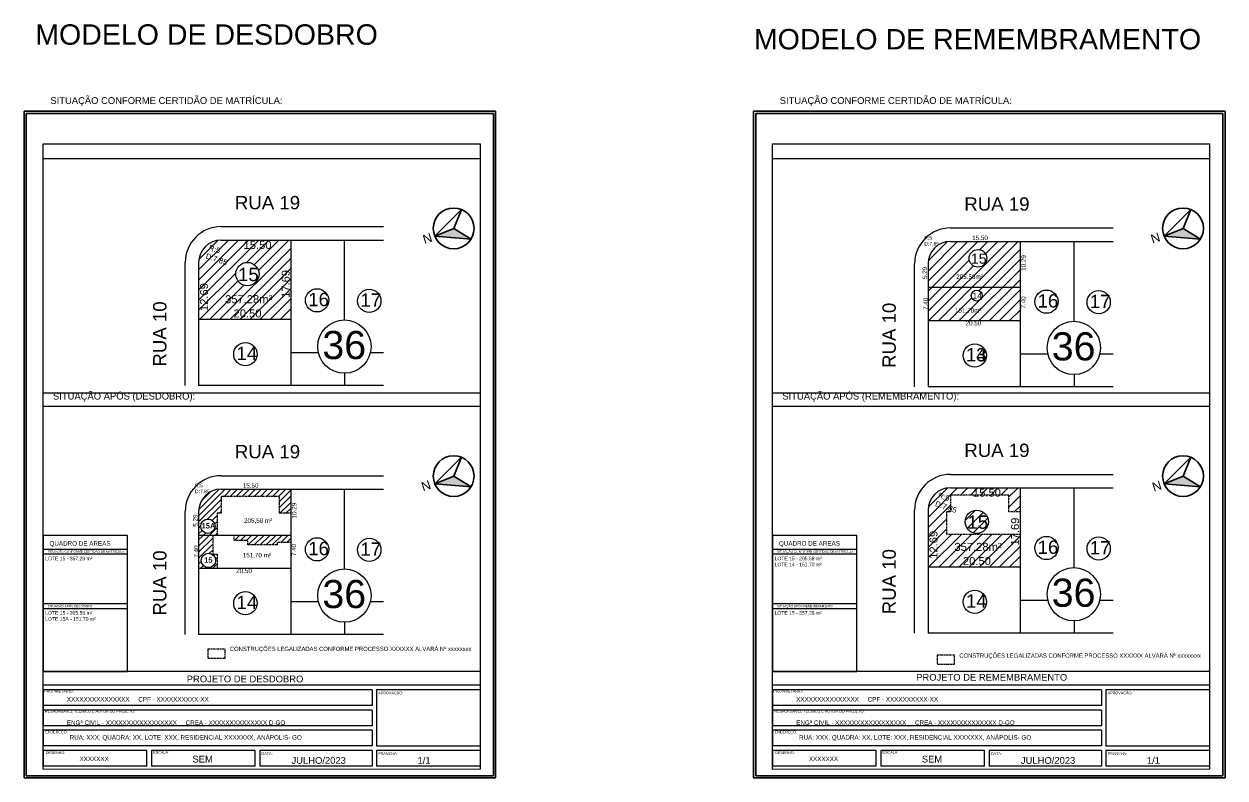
# Model space of a CAD drawing. Header units: millimetres. Extents: x 1978 to 2433, y 1623 to 1791.
# Drawn here: x 1977.9 to 2245.3, y 1622.8 to 1790.7 of the extents above; entities that cross this region are included whole.
import ezdxf

# ---------------------------------------------------------------- set-up
doc = ezdxf.new("R2010")
doc.units = ezdxf.units.MM
doc.linetypes.add('DASHED', pattern=[19.05, 12.7, -6.35])
doc.layers.add('1 plano', color=7, linetype='Continuous', lineweight=35)
doc.layers.add('ARQ-COTAS', color=7, linetype='Continuous', lineweight=18)
doc.layers.add('texto', color=7, linetype='Continuous')
doc.styles.get("Standard").update_dxf_attribs({"font": 'arial.ttf'})
doc.styles.add('Texto', font='arial.ttf', dxfattribs={"height": 0.12})
pattern_1 = [(45, (-18088.54745, -15356.9758), (-0.67351921, 0.67351921), [])]
pattern_2 = [(45, (-18088.54745, -15356.9758), (-0.67351921, 0.67351921), [])]

msp = doc.modelspace()

# ---------------------------------------------------------------- hatches: boundary and pattern name
h = msp.add_hatch()
h.set_pattern_fill('ANSI31', color=256, scale=0.5)
h.set_pattern_definition([(45, (-8024.8222, -6840.6739), (-1.12253202, 1.12253202), [])])
h.paths.add_polyline_path([(2199.71, 1731.98), (2199.71, 1742.27), (2184.21, 1742.27, 0.414314), (2179.21, 1737.27), (2179.21, 1731.98)])
h.paths.add_polyline_path([(2188.36, 1738.51, -1), (2192.31, 1738.51, -1)], flags=16)
h.paths.add_polyline_path([(2199.71, 1724.58), (2199.71, 1731.98), (2179.21, 1731.98), (2179.21, 1724.58)])
h.paths.add_polyline_path([(2188.84, 1730.22, -1), (2191.28, 1730.22, -1)], flags=16)
h.paths.add_polyline_path([(2185, 1733.18), (2191.8, 1733.18), (2191.8, 1735.63), (2185, 1735.63)], flags=24)
h.paths.add_polyline_path([(2188.06, 1736.29), (2192.25, 1736.29), (2192.25, 1740.5), (2188.06, 1740.5)], flags=24)
h.paths.add_polyline_path([(2178.11, 1740.92), (2181.8, 1740.92), (2181.8, 1743.91), (2178.11, 1743.91)], flags=9)
h.paths.add_polyline_path([(2178.11, 1740.92), (2181.8, 1740.92), (2181.8, 1743.91), (2178.11, 1743.91)], flags=9)
h.paths.add_polyline_path([(2184.62, 1725.66), (2191.42, 1725.66), (2191.42, 1728.12), (2184.62, 1728.12)], flags=24)
h.paths.add_polyline_path([(2188.65, 1728.85), (2191.24, 1728.85), (2191.24, 1731.45), (2188.65, 1731.45)], flags=24)
h.paths.add_polyline_path([(2187.07, 1722.83), (2191.46, 1722.83), (2191.46, 1725.29), (2187.07, 1725.29)], flags=9)
h = msp.add_hatch()
h.set_pattern_fill('ANSI31', color=256, scale=0.5)
h.set_pattern_definition([(45, (-18088.5474, -15421.6614), (-1.122532015, 1.122532015), [])])
h.paths.add_polyline_path([(2016.81, 1724.88), (2037.31, 1724.88), (2037.31, 1742.57), (2021.81, 1742.57, 0.414214), (2016.81, 1737.57)])
h.paths.add_polyline_path([(2025.07, 1735.01, -1), (2030.24, 1735.01, -1)], flags=16)
h.paths.add_polyline_path([(2017.65, 1738.06), (2022.89, 1736.26), (2024.35, 1740.49), (2019.11, 1742.29)], flags=24)
h.paths.add_polyline_path([(2019.89, 1726.04), (2019.89, 1733.16), (2016.21, 1733.16), (2016.21, 1726.04)], flags=9)
h.paths.add_polyline_path([(2024.06, 1724.37), (2031.18, 1724.37), (2031.18, 1728.04), (2024.06, 1728.04)], flags=9)
h.paths.add_polyline_path([(2026.09, 1739.61), (2033.21, 1739.61), (2033.21, 1743.29), (2026.09, 1743.29)], flags=9)
h.paths.add_polyline_path([(2038.05, 1728.98), (2038.05, 1736.1), (2034.38, 1736.1), (2034.38, 1728.98)], flags=9)
h.paths.add_polyline_path([(2024.67, 1732.09), (2030.18, 1732.09), (2030.18, 1737.62), (2024.67, 1737.62)], flags=24)
h = msp.add_hatch()
h.set_pattern_fill('ANSI31', color=256, scale=0.5)
h.set_pattern_definition([(45, (-18088.5474, -15421.6614), (-1.122532015, 1.122532015), [])])
h.paths.add_polyline_path([(2016.81, 1724.88), (2037.31, 1724.88), (2037.31, 1742.57), (2021.81, 1742.57, 0.414214), (2016.81, 1737.57)])
h.paths.add_polyline_path([(2025.07, 1735.01, -1), (2030.24, 1735.01, -1)], flags=16)
h.paths.add_polyline_path([(2020.85, 1727.54), (2033.64, 1727.54), (2033.64, 1731.21), (2020.85, 1731.21)], flags=24)
h.paths.add_polyline_path([(2017.65, 1738.06), (2022.89, 1736.26), (2024.35, 1740.49), (2019.11, 1742.29)], flags=24)
h.paths.add_polyline_path([(2019.89, 1726.04), (2019.89, 1733.16), (2016.21, 1733.16), (2016.21, 1726.04)], flags=9)
h.paths.add_polyline_path([(2024.06, 1724.37), (2031.18, 1724.37), (2031.18, 1728.04), (2024.06, 1728.04)], flags=9)
h.paths.add_polyline_path([(2026.09, 1739.61), (2033.21, 1739.61), (2033.21, 1743.29), (2026.09, 1743.29)], flags=9)
h.paths.add_polyline_path([(2038.05, 1728.98), (2038.05, 1736.1), (2034.38, 1736.1), (2034.38, 1728.98)], flags=9)
h.paths.add_polyline_path([(2024.67, 1732.09), (2030.18, 1732.09), (2030.18, 1737.62), (2024.67, 1737.62)], flags=24)
h = msp.add_hatch()
h.set_pattern_fill('ANSI31', color=256, scale=0.1)
h.set_pattern_definition([(45, (-1952.62254, -1728.2125), (-0.224506403, 0.224506403), [])])
h.paths.add_polyline_path([(2070.1, 1704.1, -1), (2071.14, 1704.1, -1)])
h.paths.add_polyline_path([(2069.26, 1702.61), (2071.82, 1702.61), (2071.82, 1703.34), (2069.26, 1703.34)], flags=9)
h.paths.add_polyline_path([(2068.62, 1704.71), (2069.66, 1704.35), (2069.96, 1705.2), (2068.91, 1705.56)], flags=9)
h.paths.add_polyline_path([(2069.06, 1702.31), (2069.06, 1703.73), (2068.33, 1703.73), (2068.33, 1702.31)], flags=9)
h.paths.add_polyline_path([(2069.9, 1701.98), (2071.32, 1701.98), (2071.32, 1702.71), (2069.9, 1702.71)], flags=9)
h.paths.add_polyline_path([(2070.31, 1705.02), (2071.73, 1705.02), (2071.73, 1705.76), (2070.31, 1705.76)], flags=9)
h.paths.add_polyline_path([(2072.7, 1702.9), (2072.7, 1704.32), (2071.96, 1704.32), (2071.96, 1702.9)], flags=9)
h.paths.add_polyline_path([(2070.02, 1703.52), (2071.12, 1703.52), (2071.12, 1704.63), (2070.02, 1704.63)], flags=9)
h.paths.add_polyline_path([(2070.1, 1704.1, 1), (2071.14, 1704.1, 1)], flags=16)
h = msp.add_hatch()
h.set_pattern_fill('ANSI31', color=256, scale=0.3)
h.set_pattern_definition(pattern_1)
h.paths.add_polyline_path([(2021.81, 1685.48), (2034.83, 1685.48), (2034.83, 1681.72), (2037.31, 1681.72), (2037.31, 1687.1), (2021.81, 1687.1, 0.414214), (2016.81, 1682.1), (2016.81, 1676.81), (2020.93, 1676.81), (2020.93, 1681.72), (2021.81, 1681.72)])
h.paths.add_polyline_path([(2020.48, 1678.85, -1), (2017.27, 1678.85, -1)], flags=16)
h.paths.add_polyline_path([(2016.88, 1677.53), (2020.85, 1677.53), (2020.85, 1680.3), (2016.88, 1680.3)], flags=24)
h.paths.add_polyline_path([(2015.7, 1685.76), (2019.4, 1685.76), (2019.4, 1688.74), (2015.7, 1688.74)], flags=9)
h = msp.add_hatch()
h.set_pattern_fill('ANSI31', color=256, scale=0.3)
h.set_pattern_definition(pattern_2)
h.paths.add_polyline_path([(2021.81, 1685.48), (2034.83, 1685.48), (2034.83, 1681.72), (2037.31, 1681.72), (2037.31, 1687.1), (2021.81, 1687.1, 0.414214), (2016.81, 1682.1), (2016.81, 1676.81), (2020.93, 1676.81), (2020.93, 1681.72), (2021.81, 1681.72)])
h.paths.add_polyline_path([(2020.48, 1678.85, -1), (2017.27, 1678.85, -1)], flags=16)
h.paths.add_polyline_path([(2016.88, 1677.53), (2020.85, 1677.53), (2020.85, 1680.3), (2016.88, 1680.3)], flags=24)
h.paths.add_polyline_path([(2015.7, 1685.76), (2019.4, 1685.76), (2019.4, 1688.74), (2015.7, 1688.74)], flags=9)
h = msp.add_hatch()
h.set_pattern_fill('ANSI31', color=256, scale=0.5)
h.paths.add_polyline_path([(2187.47, 1679.84, 1), (2192.65, 1679.84, 1)], flags=17)
h.paths.add_polyline_path([(2180.05, 1682.9), (2185.29, 1681.09), (2186.75, 1685.32), (2181.51, 1687.13)], flags=24)
h.paths.add_polyline_path([(2182.29, 1670.87), (2182.29, 1678), (2178.62, 1678), (2178.62, 1670.87)], flags=9)
h.paths.add_polyline_path([(2186.46, 1669.21), (2193.58, 1669.21), (2193.58, 1672.88), (2186.46, 1672.88)], flags=9)
h.paths.add_polyline_path([(2188.49, 1684.45), (2195.61, 1684.45), (2195.61, 1688.12), (2188.49, 1688.12)], flags=9)
h.paths.add_polyline_path([(2200.45, 1673.81), (2200.45, 1680.93), (2196.78, 1680.93), (2196.78, 1673.81)], flags=9)
h.paths.add_polyline_path([(2187.07, 1676.93), (2192.58, 1676.93), (2192.58, 1682.45), (2187.07, 1682.45)], flags=24)
h.paths.add_polyline_path([(2183.33, 1677.11), (2183.33, 1682.02), (2184.21, 1682.02), (2184.21, 1685.78), (2197.23, 1685.78), (2197.23, 1682.02), (2199.71, 1682.02), (2199.71, 1687.4), (2184.21, 1687.4, 0.414214), (2179.21, 1682.4), (2179.21, 1669.71), (2199.71, 1669.71), (2199.71, 1677.11)])
h.paths.add_polyline_path([(2183.25, 1672.37), (2196.05, 1672.37), (2196.05, 1676.05), (2183.25, 1676.05)], flags=24)
h = msp.add_hatch()
h.set_pattern_fill('ANSI31', color=256, scale=0.5)
h.set_pattern_definition([(45, (-17926.1463, -15481.7364), (-1.122532015, 1.122532015), [])])
h.paths.add_polyline_path([(2187.47, 1679.84, 1), (2192.65, 1679.84, 1)])
h.paths.add_polyline_path([(2183.25, 1672.37), (2196.05, 1672.37), (2196.05, 1676.05), (2183.25, 1676.05)], flags=9)
h.paths.add_polyline_path([(2180.05, 1682.9), (2185.29, 1681.09), (2186.75, 1685.32), (2181.51, 1687.13)], flags=9)
h.paths.add_polyline_path([(2182.29, 1670.87), (2182.29, 1678), (2178.62, 1678), (2178.62, 1670.87)], flags=9)
h.paths.add_polyline_path([(2186.46, 1669.21), (2193.58, 1669.21), (2193.58, 1672.88), (2186.46, 1672.88)], flags=9)
h.paths.add_polyline_path([(2188.49, 1684.45), (2195.61, 1684.45), (2195.61, 1688.12), (2188.49, 1688.12)], flags=9)
h.paths.add_polyline_path([(2200.45, 1673.81), (2200.45, 1680.93), (2196.78, 1680.93), (2196.78, 1673.81)], flags=9)
h.paths.add_polyline_path([(2187.07, 1676.93), (2192.58, 1676.93), (2192.58, 1682.45), (2187.07, 1682.45)], flags=9)
h.paths.add_polyline_path([(2187.47, 1679.84, -1), (2192.65, 1679.84, -1)], flags=16)
h = msp.add_hatch()
h.set_pattern_fill('ANSI31', color=256, scale=0.3)
h.set_pattern_definition(pattern_1)
h.paths.add_polyline_path([(2016.81, 1669.41), (2020.93, 1669.41), (2020.93, 1672.65), (2019.93, 1672.65), (2019.93, 1676.81), (2016.81, 1676.81)])
h.paths.add_polyline_path([(2020.59, 1671.23, -1), (2017.38, 1671.23, -1)], flags=16)
h.paths.add_polyline_path([(2034.31, 1674.67), (2034.31, 1675.2), (2037.31, 1675.2), (2037.31, 1676.81), (2024.73, 1676.81), (2024.73, 1675.67), (2027.75, 1675.67), (2027.75, 1674.67)])
h.paths.add_polyline_path([(2017.13, 1669.91), (2020.35, 1669.91), (2020.35, 1672.68), (2017.13, 1672.68)], flags=24)
h = msp.add_hatch()
h.set_pattern_fill('ANSI31', color=256, scale=0.3)
h.set_pattern_definition(pattern_2)
h.paths.add_polyline_path([(2016.81, 1669.41), (2020.93, 1669.41), (2020.93, 1672.65), (2019.93, 1672.65), (2019.93, 1676.81), (2016.81, 1676.81)])
h.paths.add_polyline_path([(2020.59, 1671.23, -1), (2017.38, 1671.23, -1)], flags=16)
h.paths.add_polyline_path([(2034.31, 1674.67), (2034.31, 1675.2), (2037.31, 1675.2), (2037.31, 1676.81), (2024.73, 1676.81), (2024.73, 1675.67), (2027.75, 1675.67), (2027.75, 1674.67)])
h.paths.add_polyline_path([(2017.13, 1669.91), (2020.35, 1669.91), (2020.35, 1672.68), (2017.13, 1672.68)], flags=24)
at = {"layer": '1 plano'}
h = msp.add_hatch(color=256, dxfattribs=at)
h.dxf.hatch_style = 1
h.paths.add_polyline_path([(2069.38, 1743.48), (2077.45, 1742.78), (2073.59, 1745.18)])
h = msp.add_hatch(color=256, dxfattribs=at)
h.dxf.hatch_style = 1
h.paths.add_polyline_path([(2231.78, 1743.48), (2239.85, 1742.78), (2235.99, 1745.18)])
h = msp.add_hatch(color=256, dxfattribs=at)
h.dxf.hatch_style = 1
h.paths.add_polyline_path([(2069.38, 1688.32), (2077.45, 1687.62), (2073.59, 1690.01)])
h = msp.add_hatch(color=256, dxfattribs=at)
h.dxf.hatch_style = 1
h.paths.add_polyline_path([(2231.78, 1688.32), (2239.85, 1687.62), (2235.99, 1690.01)])

# ---------------------------------------------------------------- linework, layer by layer
for p, q in [((1978.42, 1770.77), (1978.42, 1764.02)), ((2140.83, 1770.77), (2140.83, 1764.02)), ((1978.42, 1764.02), (1978.42, 1761.52)), ((1978.42, 1764.02), (1978.42, 1760.72)), ((1982.17, 1764.02), (2079.53, 1764.02)), ((1982.17, 1624.77), (1982.17, 1764.02)), ((2079.53, 1624.82), (2079.53, 1764.02)), ((2140.83, 1764.02), (2140.83, 1761.52)), ((2140.83, 1764.02), (2140.83, 1760.72)), ((2144.58, 1764.02), (2241.93, 1764.02)), ((2144.58, 1624.77), (2144.58, 1764.02)), ((2241.93, 1624.82), (2241.93, 1764.02)), ((1982.17, 1760.72), (2079.53, 1760.72)), ((2144.58, 1760.72), (2241.93, 1760.72)), ((2021.81, 1745.57), (2058, 1745.57)), ((2021.81, 1745.57), (2058, 1745.57)), ((2184.21, 1745.27), (2220.4, 1745.27)), ((2184.21, 1745.27), (2220.4, 1745.27)), ((2037.31, 1742.57), (2058, 1742.57)), ((2037.31, 1742.57), (2058, 1742.57)), ((2049.31, 1724.79), (2049.31, 1742.57)), ((2049.31, 1724.79), (2049.31, 1742.57)), ((2199.71, 1742.27), (2220.4, 1742.27)), ((2199.71, 1742.27), (2220.4, 1742.27)), ((2211.71, 1724.49), (2211.71, 1742.27)), ((2211.71, 1724.49), (2211.71, 1742.27)), ((2013.81, 1710.22), (2013.81, 1737.57)), ((2013.81, 1710.22), (2013.81, 1737.57)), ((2176.21, 1709.92), (2176.21, 1737.27)), ((2176.21, 1709.92), (2176.21, 1737.27)), ((2016.81, 1724.88), (2016.81, 1710.22)), ((2016.81, 1724.88), (2016.81, 1710.22)), ((2037.31, 1724.88), (2037.31, 1710.22)), ((2037.31, 1724.88), (2037.31, 1710.22)), ((2179.21, 1724.58), (2179.21, 1709.92)), ((2179.21, 1724.58), (2179.21, 1709.92)), ((2199.71, 1724.58), (2199.71, 1709.92)), ((2199.71, 1724.58), (2199.71, 1709.92)), ((2037.31, 1717.57), (2043.47, 1717.57)), ((2037.31, 1717.57), (2043.47, 1717.57)), ((2055.06, 1717.57), (2058, 1717.57)), ((2055.06, 1717.57), (2058, 1717.57)), ((2199.71, 1717.27), (2205.87, 1717.27)), ((2199.71, 1717.27), (2205.87, 1717.27)), ((2217.46, 1717.27), (2220.4, 1717.27)), ((2217.46, 1717.27), (2220.4, 1717.27)), ((2049.31, 1712.92), (2049.31, 1710.22)), ((2049.31, 1712.92), (2049.31, 1710.22)), ((2211.71, 1712.62), (2211.71, 1709.92)), ((2211.71, 1712.62), (2211.71, 1709.92)), ((2037.31, 1710.22), (2016.81, 1710.22)), ((2058, 1710.22), (2025.5, 1710.22)), ((2199.71, 1709.92), (2179.21, 1709.92)), ((2220.4, 1709.92), (2187.9, 1709.92)), ((1982.17, 1708.56), (2079.53, 1708.56)), ((2144.58, 1708.56), (2241.93, 1708.56)), ((1982.17, 1705.56), (2079.53, 1705.56)), ((2144.58, 1705.56), (2241.93, 1705.56)), ((2021.81, 1690.1), (2058, 1690.1)), ((2021.81, 1690.1), (2058, 1690.1)), ((2184.21, 1690.4), (2220.4, 1690.4)), ((2184.21, 1690.4), (2220.4, 1690.4)), ((2199.71, 1687.4), (2220.4, 1687.4)), ((2199.71, 1687.4), (2220.4, 1687.4)), ((2211.71, 1669.62), (2211.71, 1687.4)), ((2211.71, 1669.62), (2211.71, 1687.4)), ((2037.31, 1687.1), (2058, 1687.1)), ((2037.31, 1687.1), (2058, 1687.1)), ((2049.31, 1669.32), (2049.31, 1687.1)), ((2049.31, 1669.32), (2049.31, 1687.1)), ((2013.81, 1654.75), (2013.81, 1682.1)), ((2013.81, 1654.75), (2013.81, 1682.1)), ((2176.21, 1655.05), (2176.21, 1682.4)), ((2176.21, 1655.05), (2176.21, 1682.4)), ((2184.21, 1682.02), (2183.33, 1682.02)), ((2184.21, 1682.02), (2183.33, 1682.02)), ((2034.31, 1675.2), (2034.31, 1674.67)), ((2034.31, 1675.2), (2034.31, 1674.67)), ((1982.17, 1673.77), (2000.99, 1673.77)), ((1982.22, 1672.67), (2000.99, 1672.67)), ((2144.58, 1673.77), (2163.39, 1673.77)), ((2144.62, 1672.67), (2163.39, 1672.67)), ((2016.81, 1669.41), (2016.81, 1654.75)), ((2016.81, 1669.41), (2016.81, 1654.75)), ((2037.31, 1669.41), (2037.31, 1654.75)), ((2037.31, 1669.41), (2037.31, 1654.75)), ((2179.21, 1669.71), (2179.21, 1655.05)), ((2179.21, 1669.71), (2179.21, 1655.05)), ((2199.71, 1669.71), (2199.71, 1655.05)), ((2199.71, 1669.71), (2199.71, 1655.05)), ((1982.17, 1661.64), (2000.99, 1661.64)), ((2037.31, 1662.1), (2043.47, 1662.1)), ((2037.31, 1662.1), (2043.47, 1662.1)), ((2055.06, 1662.1), (2058, 1662.1)), ((2055.06, 1662.1), (2058, 1662.1)), ((2144.58, 1661.64), (2163.39, 1661.64)), ((2199.71, 1662.4), (2205.87, 1662.4)), ((2199.71, 1662.4), (2205.87, 1662.4)), ((2217.46, 1662.4), (2220.4, 1662.4)), ((2217.46, 1662.4), (2220.4, 1662.4)), ((1982.22, 1660.54), (2000.99, 1660.54)), ((2144.62, 1660.54), (2163.39, 1660.54)), ((2049.31, 1657.45), (2049.31, 1654.75)), ((2049.31, 1657.45), (2049.31, 1654.75)), ((2211.71, 1657.75), (2211.71, 1655.05)), ((2211.71, 1657.75), (2211.71, 1655.05)), ((2037.31, 1654.75), (2016.81, 1654.75)), ((2058, 1654.75), (2025.5, 1654.75)), ((2199.71, 1655.05), (2179.21, 1655.05)), ((2220.4, 1655.05), (2187.9, 1655.05)), ((2079.53, 1646.48), (1982.18, 1646.48)), ((2241.93, 1646.48), (2144.58, 1646.48)), ((1978.42, 1643.27), (1978.42, 1623.27)), ((2079.53, 1643.41), (1982.18, 1643.41)), ((2055.43, 1642.41), (1982.18, 1642.41)), ((1982.18, 1642.41), (1982.18, 1638.91)), ((2055.43, 1642.41), (2051.93, 1642.41)), ((2055.43, 1642.41), (2055.43, 1638.91)), ((2140.83, 1643.27), (2140.83, 1623.27)), ((2241.93, 1643.41), (2144.58, 1643.41)), ((2217.83, 1642.41), (2144.58, 1642.41)), ((2144.58, 1642.41), (2144.58, 1638.91)), ((2217.83, 1642.41), (2214.33, 1642.41)), ((2217.83, 1642.41), (2217.83, 1638.91)), ((1982.18, 1640.06), (1982.18, 1636.56)), ((2144.58, 1640.06), (2144.58, 1636.56)), ((2055.43, 1638.91), (1982.18, 1638.91)), ((2055.43, 1638.91), (1982.18, 1638.91)), ((1982.18, 1637.91), (1982.18, 1634.41)), ((2055.43, 1637.91), (1982.18, 1637.91)), ((2055.43, 1637.91), (2055.43, 1634.41)), ((2217.83, 1638.91), (2144.58, 1638.91)), ((2217.83, 1638.91), (2144.58, 1638.91)), ((2144.58, 1637.91), (2144.58, 1634.41)), ((2217.83, 1637.91), (2144.58, 1637.91)), ((2217.83, 1637.91), (2217.83, 1634.41)), ((2055.43, 1634.41), (1982.18, 1634.41)), ((2055.43, 1634.41), (1982.18, 1634.41)), ((2055.43, 1634.41), (1982.18, 1634.41)), ((2217.83, 1634.41), (2144.58, 1634.41)), ((2217.83, 1634.41), (2144.58, 1634.41)), ((2217.83, 1634.41), (2144.58, 1634.41)), ((1982.18, 1633.41), (1982.18, 1629.91)), ((2055.43, 1633.41), (1982.18, 1633.41)), ((2055.43, 1633.41), (2055.43, 1629.91)), ((2144.58, 1633.41), (2144.58, 1629.91)), ((2217.83, 1633.41), (2144.58, 1633.41)), ((2217.83, 1633.41), (2217.83, 1629.91)), ((2055.43, 1629.91), (1982.18, 1629.91)), ((1982.18, 1628.93), (1982.18, 1625.43)), ((2005.28, 1628.93), (1982.18, 1628.93)), ((2005.28, 1628.93), (1982.18, 1628.93)), ((2005.28, 1625.43), (2005.28, 1628.93)), ((2029.41, 1628.93), (2006.3, 1628.93)), ((2029.41, 1628.93), (2006.3, 1628.93)), ((2006.3, 1628.93), (2006.3, 1625.43)), ((2029.41, 1625.43), (2029.41, 1628.93)), ((2055.43, 1628.91), (2030.43, 1628.91)), ((2055.43, 1628.91), (2030.43, 1628.91)), ((2030.43, 1628.91), (2030.43, 1625.41)), ((2055.43, 1628.91), (2055.43, 1625.38)), ((2079.53, 1628.91), (2056.43, 1628.91)), ((2079.53, 1628.91), (2056.43, 1628.91)), ((2056.43, 1628.91), (2056.43, 1625.41)), ((2217.83, 1629.91), (2144.58, 1629.91)), ((2144.58, 1628.93), (2144.58, 1625.43)), ((2167.68, 1628.93), (2144.58, 1628.93)), ((2167.68, 1628.93), (2144.58, 1628.93)), ((2167.68, 1625.43), (2167.68, 1628.93)), ((2168.7, 1628.93), (2168.7, 1625.43)), ((2191.81, 1628.93), (2168.7, 1628.93)), ((2191.81, 1628.93), (2168.7, 1628.93)), ((2191.81, 1625.43), (2191.81, 1628.93)), ((2217.83, 1628.91), (2192.83, 1628.91)), ((2217.83, 1628.91), (2192.83, 1628.91)), ((2192.83, 1628.91), (2192.83, 1625.41)), ((2217.83, 1628.91), (2217.83, 1625.38)), ((2241.93, 1628.91), (2218.83, 1628.91)), ((2241.93, 1628.91), (2218.83, 1628.91)), ((2218.83, 1628.91), (2218.83, 1625.41)), ((1978.42, 1623.27), (2082.42, 1623.27)), ((1982.17, 1624.77), (2079.53, 1624.82)), ((2005.28, 1625.43), (1982.18, 1625.43)), ((2005.28, 1625.43), (1982.68, 1625.43)), ((2029.41, 1625.43), (2006.3, 1625.43)), ((2029.41, 1625.43), (2006.3, 1625.43)), ((2029.41, 1625.43), (2006.8, 1625.43)), ((2029.41, 1625.43), (2006.8, 1625.43)), ((2055.43, 1625.41), (2030.43, 1625.41)), ((2055.43, 1625.41), (2030.93, 1625.41)), ((2079.53, 1625.41), (2056.43, 1625.41)), ((2079.53, 1625.41), (2056.93, 1625.41)), ((2140.83, 1623.27), (2244.83, 1623.27)), ((2167.68, 1625.43), (2144.58, 1625.43)), ((2144.58, 1624.77), (2241.93, 1624.82)), ((2167.68, 1625.43), (2145.08, 1625.43)), ((2191.81, 1625.43), (2168.7, 1625.43)), ((2191.81, 1625.43), (2168.7, 1625.43)), ((2191.81, 1625.43), (2169.2, 1625.43)), ((2191.81, 1625.43), (2169.2, 1625.43)), ((2217.83, 1625.41), (2192.83, 1625.41)), ((2217.83, 1625.41), (2193.33, 1625.41)), ((2241.93, 1625.41), (2218.83, 1625.41)), ((2241.93, 1625.41), (2219.33, 1625.41))]:
    msp.add_line(p, q)
at = {"color": 1}
for p, q in [((2021.81, 1742.57), (2037.31, 1742.57)), ((2021.81, 1742.57), (2037.31, 1742.57)), ((2037.31, 1742.57), (2037.31, 1724.88)), ((2037.31, 1742.57), (2037.31, 1724.88)), ((2184.21, 1742.27), (2199.71, 1742.27)), ((2184.21, 1742.27), (2199.71, 1742.27)), ((2199.71, 1742.27), (2199.71, 1724.58)), ((2199.71, 1742.27), (2199.71, 1724.58)), ((2016.81, 1737.57), (2016.81, 1724.88)), ((2016.81, 1737.57), (2016.81, 1724.88)), ((2179.21, 1737.27), (2179.21, 1724.58)), ((2179.21, 1737.27), (2179.21, 1724.58)), ((2199.71, 1731.98), (2179.21, 1731.98)), ((2199.71, 1731.98), (2179.21, 1731.98)), ((2037.31, 1724.88), (2016.81, 1724.88)), ((2037.31, 1724.88), (2016.81, 1724.88)), ((2199.71, 1724.58), (2179.21, 1724.58)), ((2199.71, 1724.58), (2179.21, 1724.58)), ((2184.21, 1687.4), (2199.71, 1687.4)), ((2184.21, 1687.4), (2199.71, 1687.4)), ((2199.71, 1687.4), (2199.71, 1669.71)), ((2199.71, 1687.4), (2199.71, 1669.71)), ((2021.81, 1687.1), (2037.31, 1687.1)), ((2021.81, 1687.1), (2037.31, 1687.1)), ((2037.31, 1687.1), (2037.31, 1669.41)), ((2037.31, 1687.1), (2037.31, 1669.41)), ((2016.81, 1682.1), (2016.81, 1669.41)), ((2016.81, 1682.1), (2016.81, 1669.41)), ((2179.21, 1682.4), (2179.21, 1669.71)), ((2179.21, 1682.4), (2179.21, 1669.71)), ((2037.31, 1676.81), (2016.81, 1676.81)), ((2037.31, 1676.81), (2016.81, 1676.81)), ((2037.31, 1669.41), (2016.81, 1669.41)), ((2037.31, 1669.41), (2016.81, 1669.41)), ((2199.71, 1669.71), (2179.21, 1669.71)), ((2199.71, 1669.71), (2179.21, 1669.71))]:
    msp.add_line(p, q, dxfattribs=at)
at = {"linetype": 'DASHED', "ltscale": 0.001}
for p, q in [((2034.83, 1685.48), (2021.81, 1685.48)), ((2021.81, 1685.48), (2021.81, 1681.72)), ((2034.83, 1685.48), (2021.81, 1685.48)), ((2021.81, 1685.48), (2021.81, 1681.72)), ((2034.83, 1681.72), (2034.83, 1685.48)), ((2034.83, 1681.72), (2034.83, 1685.48)), ((2197.23, 1685.78), (2184.21, 1685.78)), ((2184.21, 1685.78), (2184.21, 1682.02)), ((2197.23, 1685.78), (2184.21, 1685.78)), ((2184.21, 1685.78), (2184.21, 1682.02)), ((2197.23, 1682.02), (2197.23, 1685.78)), ((2197.23, 1682.02), (2197.23, 1685.78)), ((2183.33, 1682.02), (2183.33, 1677.11)), ((2183.33, 1682.02), (2183.33, 1677.11)), ((2199.71, 1682.02), (2197.23, 1682.02)), ((2199.71, 1682.02), (2197.23, 1682.02)), ((2021.81, 1681.72), (2020.93, 1681.72)), ((2020.93, 1681.72), (2020.93, 1676.81)), ((2021.81, 1681.72), (2020.93, 1681.72)), ((2020.93, 1681.72), (2020.93, 1676.81)), ((2037.31, 1681.72), (2034.83, 1681.72)), ((2037.31, 1681.72), (2034.83, 1681.72)), ((2019.93, 1676.81), (2019.93, 1672.65)), ((2019.93, 1676.81), (2019.93, 1672.65)), ((2024.73, 1675.67), (2024.73, 1676.81)), ((2024.73, 1675.67), (2024.73, 1676.81)), ((2183.33, 1677.11), (2199.71, 1677.11)), ((2027.75, 1675.67), (2024.73, 1675.67)), ((2027.75, 1675.67), (2024.73, 1675.67)), ((2027.75, 1674.67), (2027.75, 1675.67)), ((2027.75, 1674.67), (2027.75, 1675.67)), ((2034.31, 1674.67), (2027.75, 1674.67)), ((2034.31, 1674.67), (2027.75, 1674.67)), ((2037.31, 1675.2), (2034.31, 1675.2)), ((2037.31, 1675.2), (2034.31, 1675.2)), ((2019.93, 1672.65), (2020.93, 1672.65)), ((2019.93, 1672.65), (2020.93, 1672.65)), ((2020.93, 1672.65), (2020.93, 1669.41)), ((2020.93, 1672.65), (2020.93, 1669.41))]:
    msp.add_line(p, q, dxfattribs=at)
for points in [[(1982.17, 1646.48), (2000.99, 1646.48), (2000.99, 1676.8), (1982.17, 1676.8)], [(2144.58, 1646.48), (2163.39, 1646.48), (2163.39, 1676.8), (2144.58, 1676.8)], [(2056.43, 1629.91), (2079.53, 1629.91), (2079.53, 1642.41), (2056.43, 1642.41)], [(2218.83, 1629.91), (2241.93, 1629.91), (2241.93, 1642.41), (2218.83, 1642.41)]]:
    msp.add_lwpolyline(points, close=True)
for points in [[(2022.72, 1651.48), (2018.83, 1651.48), (2018.83, 1649.43), (2022.72, 1649.43)], [(2185.12, 1650.15), (2181.23, 1650.15), (2181.23, 1648.1), (2185.12, 1648.1)]]:
    msp.add_lwpolyline(points, close=True, dxfattribs=at)
for centre, radius in [((2190.33, 1738.51), 1.97), ((2027.66, 1735.01), 2.59), ((2027.66, 1735.01), 2.59), ((2043.17, 1729.16), 2.59), ((2043.17, 1729.16), 2.59), ((2054.8, 1729.03), 2.59), ((2054.8, 1729.03), 2.59), ((2190.06, 1730.22), 1.22), ((2205.58, 1728.86), 2.59), ((2205.58, 1728.86), 2.59), ((2217.2, 1728.73), 2.59), ((2217.2, 1728.73), 2.59), ((2049.26, 1718.85), 5.93), ((2049.26, 1718.85), 5.93), ((2211.67, 1718.55), 5.93), ((2211.67, 1718.55), 5.93), ((2027.21, 1717.17), 2.59), ((2027.21, 1717.17), 2.59), ((2189.61, 1716.87), 2.59), ((2189.61, 1716.87), 2.59), ((2190.06, 1679.84), 2.59), ((2190.06, 1679.84), 2.59), ((2018.87, 1678.85), 1.6), ((2018.87, 1678.85), 1.6), ((2043.17, 1673.7), 2.59), ((2043.17, 1673.7), 2.59), ((2054.8, 1673.57), 2.59), ((2054.8, 1673.57), 2.59), ((2205.58, 1674), 2.59), ((2205.58, 1674), 2.59), ((2217.2, 1673.87), 2.59), ((2217.2, 1673.87), 2.59), ((2018.99, 1671.23), 1.6), ((2018.99, 1671.23), 1.6), ((2049.26, 1663.39), 5.93), ((2049.26, 1663.39), 5.93), ((2211.67, 1663.69), 5.93), ((2211.67, 1663.69), 5.93), ((2027.21, 1661.7), 2.59), ((2027.21, 1661.7), 2.59), ((2189.61, 1662), 2.59), ((2189.61, 1662), 2.59)]:
    msp.add_circle(centre, radius)
for centre in [(2021.81, 1737.57), (2021.81, 1737.57), (2184.21, 1737.27), (2184.21, 1737.27), (2021.81, 1682.1), (2021.81, 1682.1), (2184.21, 1682.4), (2184.21, 1682.4)]:
    msp.add_arc(centre, 8, 90, 180)
at = {"color": 1}
for centre in [(2021.81, 1737.57), (2021.81, 1737.57), (2184.21, 1737.27), (2184.21, 1737.27), (2184.21, 1682.4), (2184.21, 1682.4), (2021.81, 1682.1), (2021.81, 1682.1)]:
    msp.add_arc(centre, 5, 90, 180, dxfattribs=at)
at = {"layer": '1 plano'}
for p, q in [((2082.92, 1771.27), (1977.92, 1771.27)), ((1977.92, 1771.27), (1977.92, 1622.77)), ((2082.42, 1770.77), (1978.42, 1770.77)), ((1978.42, 1770.77), (1978.42, 1623.27)), ((2082.42, 1623.27), (2082.42, 1770.77)), ((2082.92, 1622.77), (2082.92, 1771.27)), ((2245.33, 1771.27), (2140.33, 1771.27)), ((2140.33, 1771.27), (2140.33, 1622.77)), ((2244.83, 1770.77), (2140.83, 1770.77)), ((2140.83, 1770.77), (2140.83, 1623.27)), ((2244.83, 1623.27), (2244.83, 1770.77)), ((2245.33, 1622.77), (2245.33, 1771.27)), ((2069.38, 1743.48), (2075.33, 1749.37)), ((2073.59, 1745.18), (2075.33, 1749.37)), ((2231.78, 1743.48), (2237.73, 1749.37)), ((2235.99, 1745.18), (2237.73, 1749.37)), ((2069.38, 1743.48), (2073.59, 1745.18)), ((2069.38, 1743.48), (2077.45, 1742.78)), ((2073.59, 1745.18), (2077.45, 1742.78)), ((2077.45, 1742.78), (2073.59, 1745.18)), ((2231.78, 1743.48), (2235.99, 1745.18)), ((2231.78, 1743.48), (2239.85, 1742.78)), ((2235.99, 1745.18), (2239.85, 1742.78)), ((2239.85, 1742.78), (2235.99, 1745.18)), ((2069.38, 1688.32), (2075.33, 1694.21)), ((2073.59, 1690.01), (2075.33, 1694.21)), ((2231.78, 1688.32), (2237.73, 1694.21)), ((2235.99, 1690.01), (2237.73, 1694.21)), ((2069.38, 1688.32), (2073.59, 1690.01)), ((2073.59, 1690.01), (2077.45, 1687.62)), ((2077.45, 1687.62), (2073.59, 1690.01)), ((2231.78, 1688.32), (2235.99, 1690.01)), ((2235.99, 1690.01), (2239.85, 1687.62)), ((2239.85, 1687.62), (2235.99, 1690.01)), ((2069.38, 1688.32), (2077.45, 1687.62)), ((2231.78, 1688.32), (2239.85, 1687.62)), ((1978.42, 1623.27), (2082.42, 1623.27)), ((2140.83, 1623.27), (2244.83, 1623.27)), ((1977.92, 1622.77), (2082.92, 1622.77)), ((2140.33, 1622.77), (2245.33, 1622.77))]:
    msp.add_line(p, q, dxfattribs=at)
for centre in [(2073.59, 1745.18), (2235.99, 1745.18), (2073.59, 1690.01), (2235.99, 1690.01)]:
    msp.add_circle(centre, 4.54, dxfattribs=at)
at = {"layer": 'ARQ-COTAS'}
for p, q in [((1978.42, 1760.69), (1978.42, 1707.02)), ((2140.83, 1760.69), (2140.83, 1707.02))]:
    msp.add_line(p, q, dxfattribs=at)

# ---------------------------------------------------------------- texts
at = {"char_height": 12.5, "attachment_point": 1}
for insert in [(1980.49, 1774.4), (2142.89, 1774.4)]:
    msp.add_mtext_dynamic_manual_height_columns('{\\H0.2x; \\H0.6x;    SITUAÇÃO CONFORME CERTIDÃO DE MATRÍCULA:} ', width=96.6296, gutter_width=62.5, heights=[3.05], dxfattribs=dict(at, insert=insert))
at = {"char_height": 41.25, "attachment_point": 1, "rotation": 90}
for insert in [(2006.66, 1714.4), (2169.06, 1714.1), (2006.66, 1658.93), (2169.06, 1659.23)]:
    msp.add_mtext_dynamic_manual_height_columns('{\\H0.072x;RUA 10}', width=75.2364, gutter_width=62.5, heights=[0], dxfattribs=dict(at, insert=insert))
at = {"char_height": 6.27, "attachment_point": 1}
for insert in [(2044.35, 1722.34), (2044.35, 1722.34), (2206.75, 1722.04), (2206.75, 1722.04), (2044.35, 1666.88), (2044.35, 1666.88), (2206.75, 1667.18), (2206.75, 1667.18)]:
    msp.add_mtext('36', dxfattribs=dict(at, insert=insert))
at = {"attachment_point": 1}
for s, insert, char_height, width in [('\\pt60;    {\\H0.6x;SITUAÇÃO APÓS (DESDOBRO):}', (1980.49, 1708.56), 2.5, 89.977), ('\\pt60;    {\\H0.6x;SITUAÇÃO APÓS (REMEMBRAMENTO):}', (2142.89, 1708.56), 2.5, 89.977), ('    {\\H0.6x;CONSTRUÇÕES LEGALIZADAS CONFORME PROCESSO XXXXXX ALVARÁ Nº xxxxxxxx}', (2021.33, 1652), 1.5624, 73.8204), ('    {\\H0.6x;CONSTRUÇÕES LEGALIZADAS CONFORME PROCESSO XXXXXX ALVARÁ Nº xxxxxxxx}', (2183.74, 1650.5), 1.5624, 73.8204)]:
    msp.add_mtext(s, dxfattribs=dict(at, insert=insert, char_height=char_height, width=width))
at = {"layer": 'texto', "attachment_point": 1, "style": 'Texto'}
for s, width, gutter_width, heights, insert, char_height in [('{\\C7;MODELO DE DESDOBRO    }', 153.8472, 9.1, [6.68], (1980.42, 1790.63), 4.5503), ('{\\C7;MODELO DE REMEMBRAMENTO}', 118.438, 3, [2.2], (2140.43, 1789.59), 4.5503), ('{\\C7;QUADRO DE AREAS}', 50.716, 3, [2.2], (1983.6, 1675.52), 1), ('{\\C7;QUADRO DE AREAS}', 50.716, 3, [2.2], (2146.01, 1675.52), 1), ('LOTE 15 - 357,28 m²', 50.716, 3, [2.2], (1982.65, 1672.06), 0.8), ('     SITUAÇÃO CONFORME CERTIDÃO DE MATRÍCULA: ', 50.716, 3, [2.2], (1982.22, 1673.44), 0.5), ('LOTE 15 - 205,58 m²\\PLOTE 14 - 151,70 m²', 50.3267, 3, [6.78], (2145.05, 1672.06), 0.8), ('     SITUAÇÃO CONFORME CERTIDÃO DE MATRÍCULA: ', 50.716, 3, [2.2], (2144.62, 1673.44), 0.5), ('     SITUAÇÃO APÓS DESDOBRO', 50.716, 3, [2.2], (1982.22, 1661.31), 0.5), ('     SITUAÇÃO APÓS REMEMBRAMENTO', 50.716, 3, [2.2], (2144.62, 1661.31), 0.5), ('LOTE 15 - 205,58 m²\\PLOTE 15A - 151,70 m²', 50.3267, 3, [6.78], (1982.65, 1659.93), 0.8), ('LOTE 15 - 357,28 m²', 50.716, 3, [2.2], (2145.05, 1659.93), 0.8), ('{\\C7;PROJETO DE DESDOBRO    }', 50.716, 3, [2.2], (2014.16, 1645.58), 1.5), ('{\\C7;PROJETO DE REMEMBRAMENTO}', 50.716, 3, [2.2], (2176.56, 1645.95), 1.5), ('{\\C7;PROPRIETÁRIO:}', 9.4608, 3, [0], (1982.39, 1642.41), 0.6), ('{\\C7;APROVAÇÃO:}', 9.4608, 3, [0], (2056.79, 1642.01), 0.6), ('{\\C7;PROPRIETÁRIO:}', 9.4608, 3, [0], (2144.79, 1642.41), 0.6), ('{\\C7;APROVAÇÃO:}', 9.4608, 3, [0], (2219.19, 1642.01), 0.6), ('{\\H0.66667x;\\C7;XXXXXXXXXXXXXXX     CPF - XXXXXXXXXX-XX\\H1.5x;   }', 50.716, 3, [2.2], (1987.46, 1640.8), 1.5), ('{\\H0.66667x;\\C7;XXXXXXXXXXXXXXX     CPF - XXXXXXXXXX-XX\\H1.5x;   }', 50.716, 3, [2.2], (2149.86, 1640.8), 1.5), ('{\\C7; RESPONSÁVEL TÉCNICO E AUTOR DO PROJETO:}', 30.4882, 3, [0], (1982.33, 1637.91), 0.6), ('{\\C7; RESPONSÁVEL TÉCNICO E AUTOR DO PROJETO:}', 30.4882, 3, [0], (2144.73, 1637.91), 0.6), ('\\pt1;{\\C7;ENGª CIVIL - XXXXXXXXXXXXXXXXX     CREA - XXXXXXXXXXXXXX D-GO}', 64.1005, 3, [0], (1987.46, 1635.59), 1), ('\\pt1;{\\C7;ENGª CIVIL - XXXXXXXXXXXXXXXXX     CREA - XXXXXXXXXXXXXX D-GO}', 64.1005, 3, [0], (2149.86, 1635.59), 1), ('{\\H0.75x;\\C7;ENDEREÇO:\\P\\H1.6667x;              RUA: XXX, QUADRA: XX, LOTE: XXX, RESIDENCIAL XXXXXXX, ANÁPOLIS- GO\\P\\H0.79997x;              }', 65.725, 3, [0], (1982.65, 1633.31), 0.8), ('{\\H0.75x;\\C7;ENDEREÇO:\\P\\H1.6667x;              RUA: XXX, QUADRA: XX, LOTE: XXX, RESIDENCIAL XXXXXXX, ANÁPOLIS- GO\\P\\H0.79997x;              }', 65.725, 3, [0], (2145.05, 1633.31), 0.8), ('\\pt1.2;{\\C7;DESENHO:}', 9.4608, 3, [0], (1982.75, 1628.73), 0.6), ('\\pt1.2;{\\C7;ESCALA:}', 9.4608, 3, [0], (2006.67, 1628.79), 0.6), ('{\\C7;DATA: }', 9.4608, 3, [0], (2030.79, 1628.51), 0.6), ('{\\C7;PRANCHA:}', 9.4608, 3, [0], (2056.79, 1628.51), 0.6), ('\\pt1.2;{\\C7;DESENHO:}', 9.4608, 3, [0], (2145.15, 1628.73), 0.6), ('\\pt1.2;{\\C7;ESCALA:}', 9.4608, 3, [0], (2169.07, 1628.79), 0.6), ('{\\C7;DATA: }', 9.4608, 3, [0], (2193.19, 1628.51), 0.6), ('{\\C7;PRANCHA:}', 9.4608, 3, [0], (2219.19, 1628.51), 0.6), ('{\\C7;JULHO/2023}', 50.716, 3, [2.2], (2037.48, 1627.43), 1.5), ('{\\C7;1/1    }', 50.716, 3, [2.2], (2065.54, 1627.43), 1.5), ('{\\C7;JULHO/2023}', 50.716, 3, [2.2], (2199.88, 1627.43), 1.5), ('{\\C7;1/1    }', 50.716, 3, [2.2], (2227.94, 1627.43), 1.5)]:
    msp.add_mtext_dynamic_manual_height_columns(s, width=width, gutter_width=gutter_width, heights=heights, dxfattribs=dict(at, insert=insert, char_height=char_height))
at = {"layer": 'texto', "attachment_point": 1}
for s, insert, char_height, width in [('{\\H1.6667x;RUA 19\\P} ', (2024.87, 1752.4), 1.782, 30.4637), ('{\\H1.6667x;RUA 19\\P} ', (2187.28, 1752.1), 1.782, 30.4637), ('R:5\\PD:7.85', (2178.39, 1743.49), 0.8, 30.4637), ('R:5\\PD:7.85', (2178.39, 1743.49), 0.8, 30.4637), ('{\\H0.56117x;15.50}\\P ', (2189.03, 1743.57), 1.782, 30.4637), ('{\\H0.56117x;15.50}\\P ', (2189.03, 1743.57), 1.782, 30.4637), ('15.50\\P ', (2026.81, 1742.38), 1.782, 30.4637), ('15.50\\P ', (2026.81, 1742.38), 1.782, 30.4637), ('{\\H1.6667x;15\\P\\P} ', (2188.74, 1739.57), 1.3581, 23.2166), ('{\\H1.6667x;15\\P\\P} ', (2025.57, 1736.4), 1.782, 30.4637), ('{\\H1.6667x;15\\P\\P} ', (2025.57, 1736.4), 1.782, 30.4637), ('{\\H0.56117x;205.58m²\\P} ', (2185.49, 1734.93), 1.782, 30.4637), ('  357.28m²\\P ', (2021.3, 1730.3), 1.782, 30.4637), ('{\\H1.6667x;16\\P\\P} ', (2041.2, 1730.82), 1.782, 30.4637), ('{\\H1.6667x;16\\P\\P} ', (2041.2, 1730.82), 1.782, 30.4637), ('{\\H1.6667x;17\\P\\P} ', (2052.82, 1730.69), 1.782, 30.4637), ('{\\H1.6667x;17\\P\\P} ', (2052.82, 1730.69), 1.782, 30.4637), ('{\\H1.6667x;14\\P\\P} ', (2189.07, 1730.88), 0.8392, 14.3469), ('{\\H1.6667x;16\\P\\P} ', (2203.6, 1730.52), 1.782, 30.4637), ('{\\H1.6667x;16\\P\\P} ', (2203.6, 1730.52), 1.782, 30.4637), ('{\\H1.6667x;17\\P\\P} ', (2215.22, 1730.39), 1.782, 30.4637), ('{\\H1.6667x;17\\P\\P} ', (2215.22, 1730.39), 1.782, 30.4637), ('{\\H0.56117x;151.70m²\\P}\\P ', (2185.22, 1727.41), 1.782, 30.4637), ('20.50\\P ', (2024.58, 1727.13), 1.782, 30.4637), ('20.50\\P ', (2024.58, 1727.13), 1.782, 30.4637), ('{\\H0.56117x;20.50}\\P ', (2187.56, 1724.58), 1.782, 30.4637), ('{\\H0.56117x;20.50}\\P ', (2187.56, 1724.58), 1.782, 30.4637), ('{\\H1.6667x;14\\P\\P} ', (2025.23, 1718.83), 1.782, 30.4637), ('{\\H1.6667x;14\\P\\P} ', (2025.23, 1718.83), 1.782, 30.4637), ('{\\H1.6667x;13\\P\\P} ', (2187.63, 1718.53), 1.782, 30.4637), ('{\\H1.6667x;14\\P\\P} ', (2187.63, 1718.53), 1.782, 30.4637), ('{\\H1.6667x;RUA 19\\P} ', (2024.87, 1696.94), 1.782, 30.4637), ('{\\H1.6667x;RUA 19\\P} ', (2187.28, 1697.24), 1.782, 30.4637), ('R:5\\PD:7.85', (2015.99, 1688.33), 0.8, 30.4637), ('R:5\\PD:7.85', (2015.99, 1688.33), 0.8, 30.4637), ('{\\H0.56117x;15.50}\\P ', (2026.63, 1688.41), 1.782, 30.4637), ('{\\H0.56117x;15.50}\\P ', (2026.63, 1688.41), 1.782, 30.4637), ('15.50\\P ', (2189.21, 1687.21), 1.782, 30.4637), ('15.50\\P ', (2189.21, 1687.21), 1.782, 30.4637), ('{\\fArial|b1|i0|c0|p34;\\H0.6734x;15A\\fArial|b0|i0|c0|p34;\\H1.25x;\\P\\H1.98x;\\P} ', (2017.46, 1679.54), 1.782, 30.4637), ('{\\fArial|b1|i0|c0|p34;\\H0.6734x;15A\\fArial|b0|i0|c0|p34;\\H1.25x;\\P\\H1.98x;\\P} ', (2017.46, 1679.54), 1.782, 30.4637), ('{\\H0.56117x;205,58 m²\\P} ', (2026.91, 1680.6), 1.782, 30.4637), ('{\\H1.6667x;15\\P\\P} ', (2187.97, 1681.24), 1.782, 30.4637), ('{\\H1.6667x;15\\P\\P} ', (2187.97, 1681.24), 1.782, 30.4637), ('{\\H1.6667x;16\\P\\P} ', (2041.2, 1675.36), 1.782, 30.4637), ('{\\H1.6667x;16\\P\\P} ', (2041.2, 1675.36), 1.782, 30.4637), ('{\\H1.6667x;17\\P\\P} ', (2052.82, 1675.23), 1.782, 30.4637), ('{\\H1.6667x;17\\P\\P} ', (2052.82, 1675.23), 1.782, 30.4637), ('  357.28m²\\P ', (2183.7, 1675.14), 1.782, 30.4637), ('{\\H1.6667x;16\\P\\P} ', (2203.6, 1675.66), 1.782, 30.4637), ('{\\H1.6667x;16\\P\\P} ', (2203.6, 1675.66), 1.782, 30.4637), ('{\\H1.6667x;17\\P\\P} ', (2215.22, 1675.53), 1.782, 30.4637), ('{\\H1.6667x;17\\P\\P} ', (2215.22, 1675.53), 1.782, 30.4637), ('{\\fArial|b1|i0|c0|p34;\\H0.6734x; 15\\fArial|b0|i0|c0|p34;\\H1.25x;\\P\\H1.98x;\\P} ', (2017.57, 1671.92), 1.782, 30.4637), ('{\\fArial|b1|i0|c0|p34;\\H0.6734x; 15\\fArial|b0|i0|c0|p34;\\H1.25x;\\P\\H1.98x;\\P} ', (2017.57, 1671.92), 1.782, 30.4637), ('{\\H0.56117x;151,70 m²\\P} ', (2026.63, 1672.9), 1.782, 30.4637), ('20.50\\P ', (2186.98, 1671.97), 1.782, 30.4637), ('20.50\\P ', (2186.98, 1671.97), 1.782, 30.4637), ('{\\H0.56117x;20.50}\\P ', (2025.16, 1669.41), 1.782, 30.4637), ('{\\H0.56117x;20.50}\\P ', (2025.16, 1669.41), 1.782, 30.4637), ('{\\H1.6667x;14\\P\\P} ', (2025.23, 1663.36), 1.782, 30.4637), ('{\\H1.6667x;14\\P\\P} ', (2025.23, 1663.36), 1.782, 30.4637), ('{\\H1.6667x;14\\P\\P} ', (2187.63, 1663.66), 1.782, 30.4637), ('{\\H1.6667x;14\\P\\P} ', (2187.63, 1663.66), 1.782, 30.4637), ('{\\W9.69549;  }XXXXXXX', (1982.75, 1627.54), 1, 21.56), ('{\\W9.69549;  }XXXXXXX', (2145.15, 1627.54), 1, 21.56)]:
    msp.add_mtext(s, dxfattribs=dict(at, insert=insert, char_height=char_height, width=width))
for s, insert, char_height, width, rotation in [('{\\H3.3333x;N\\P} ', (2069.02, 1742.31), 0.6, 10.0376, 197.821), ('{\\H3.3333x;N\\P} ', (2231.1, 1742.4), 0.6, 10.0376, 197.821), ('10.29', (2199.98, 1735.73), 1, 30.4637, 90), ('10.29', (2199.98, 1735.73), 1, 30.4637, 90), ('17.69\\P ', (2035.29, 1729.69), 1.782, 30.4637, 90), ('17.69\\P ', (2035.29, 1729.69), 1.782, 30.4637, 90), ('5.29', (2177.98, 1733.91), 1, 30.4637, 90), ('5.29', (2177.98, 1733.91), 1, 30.4637, 90), ('12.69\\P ', (2017.12, 1726.76), 1.782, 30.4637, 90), ('12.69\\P ', (2017.12, 1726.76), 1.782, 30.4637, 90), ('7.40 ', (2178.14, 1727.03), 1, 30.4637, 90), ('7.40 ', (2178.14, 1727.03), 1, 30.4637, 90), ('7.40 ', (2199.91, 1727.33), 1, 30.4637, 90), ('7.40 ', (2199.91, 1727.33), 1, 30.4637, 90), ('{\\H3.3333x;N\\P} ', (2068.7, 1687.23), 0.6, 10.0376, 197.821), ('{\\H3.3333x;N\\P} ', (2231.42, 1687.15), 0.6, 10.0376, 197.821), ('10.29', (2037.58, 1680.57), 1, 30.4637, 90), ('10.29', (2037.58, 1680.57), 1, 30.4637, 90), ('5.29', (2015.58, 1678.74), 1, 30.4637, 90), ('5.29', (2015.58, 1678.74), 1, 30.4637, 90), ('17.69\\P ', (2197.69, 1674.53), 1.782, 30.4637, 90), ('17.69\\P ', (2197.69, 1674.53), 1.782, 30.4637, 90), ('12.69\\P ', (2179.53, 1671.59), 1.782, 30.4637, 90), ('12.69\\P ', (2179.53, 1671.59), 1.782, 30.4637, 90), ('7.40 ', (2015.74, 1671.86), 1, 30.4637, 90), ('7.40 ', (2015.74, 1671.86), 1, 30.4637, 90), ('7.40 ', (2037.51, 1672.17), 1, 30.4637, 90), ('7.40 ', (2037.51, 1672.17), 1, 30.4637, 90)]:
    msp.add_mtext(s, dxfattribs=dict(at, insert=insert, char_height=char_height, width=width, rotation=rotation))
at = {"layer": 'texto', "char_height": 1.2, "width": 30.4637, "attachment_point": 1, "rotation": 340.9796, "style": 'Texto'}
for insert in [(2019.31, 1741.57), (2019.31, 1741.57), (2181.72, 1686.41), (2181.72, 1686.41)]:
    msp.add_mtext('R:5\\PD:7.85 ', dxfattribs=dict(at, insert=insert))
at = {"layer": 'texto'}
note = msp.add_mtext_dynamic_manual_height_columns('{\\C7;SEM\\P}', width=50.716, gutter_width=3, heights=[2.2, 0], dxfattribs=dict(at, insert=(2015.42, 1627.72), char_height=1.5, attachment_point=1, style='Texto'))
for column, words in zip(note.columns.linked_columns, ['{\\C7;   }']):
    column.text = words
note = msp.add_mtext_dynamic_manual_height_columns('{\\C7;SEM\\P}', width=50.716, gutter_width=3, heights=[2.2, 0], dxfattribs=dict(at, insert=(2177.82, 1627.72), char_height=1.5, attachment_point=1, style='Texto'))
for column, words in zip(note.columns.linked_columns, ['{\\C7;   }']):
    column.text = words

doc.saveas('drawing.dxf')
